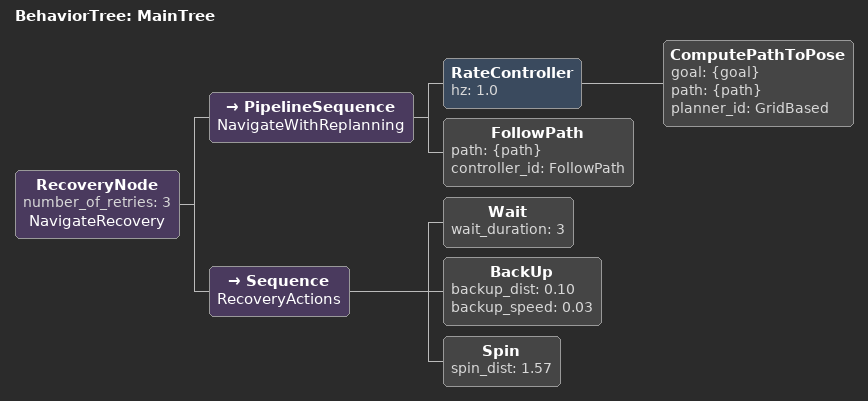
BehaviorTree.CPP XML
<!-- Navigate with 1 Hz replanning; on failure wait, back up slowly, spin. Recovery speeds are
     set in config/behavior_server.yaml (placeholders). CONFIGURED BUT BLOCKED, see STATUS.md. -->
<root main_tree_to_execute="MainTree">
  <BehaviorTree ID="MainTree">
    <RecoveryNode number_of_retries="3" name="NavigateRecovery">
      <PipelineSequence name="NavigateWithReplanning">
        <RateController hz="1.0">
          <ComputePathToPose goal="{goal}" path="{path}" planner_id="GridBased"/>
        </RateController>
        <FollowPath path="{path}" controller_id="FollowPath"/>
      </PipelineSequence>
      <Sequence name="RecoveryActions">
        <Wait wait_duration="3"/>
        <BackUp backup_dist="0.10" backup_speed="0.03"/>
        <Spin spin_dist="1.57"/>
      </Sequence>
    </RecoveryNode>
  </BehaviorTree>
</root>
